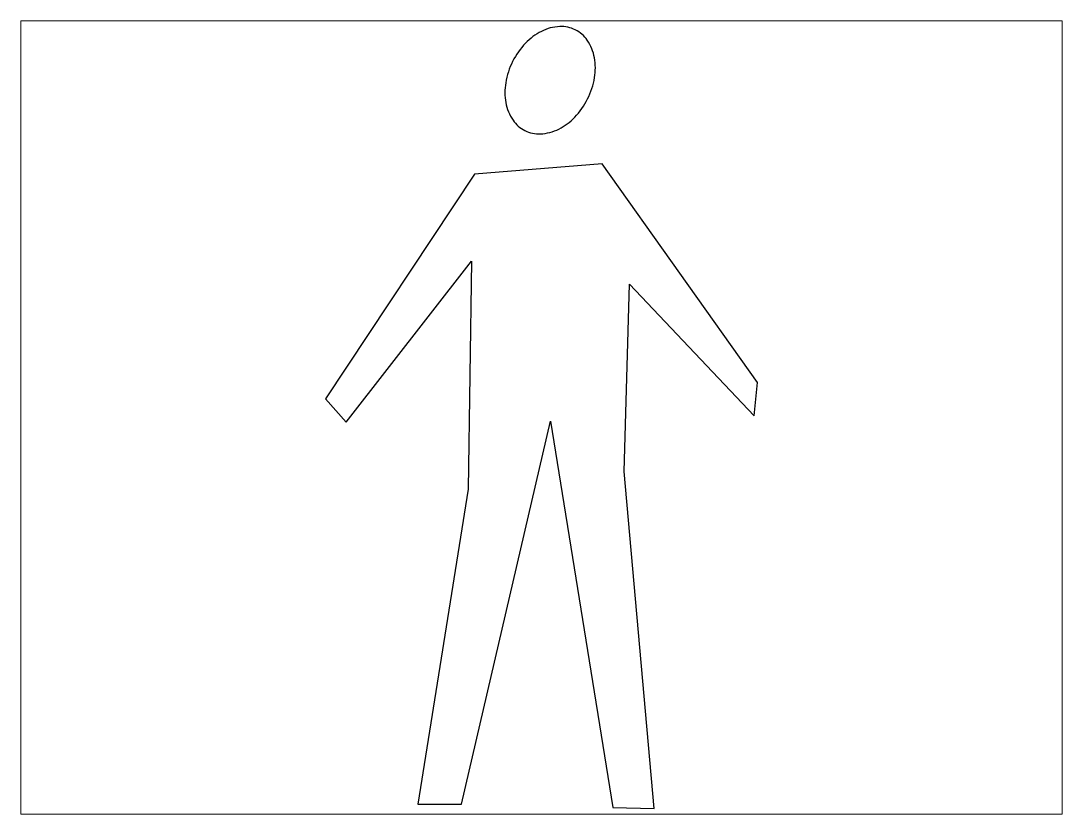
# Paper-space layout 'Layout1' of a CAD drawing. Header units: millimetres. Extents: x 1.05 to 9.45, y 0.8 to 7.2.
# The model-space entities are those that its viewports show. They can reach past a viewport. Long polylines and large blocks are cut down to what shows.
import ezdxf

# ---------------------------------------------------------------- set-up
doc = ezdxf.new("R2010")
doc.units = ezdxf.units.MM
doc.header["$MEASUREMENT"] = 0

# ---------------------------------------------------------------- blocks, each defined once
blk = doc.blocks.new('SYMBOL_Figure_5_2D')
at = {"color": 0, "linetype": 'ByBlock'}
blk.add_lwpolyline([(142.2, 1857.6, 0.12763), (105.2, 1865.5, 0.106175), (61.5, 1854, 0.085411), (23.8, 1826, 0.074912), (-7, 1782.3, 0.074912), (-23.5, 1731.4, 0.085411), (-23.2, 1684.4, 0.106175), (-6.1, 1642.6, 0.12763), (22.4, 1617.8, 0.12763), (59.3, 1609.9, 0.106175), (103.1, 1621.4, 0.085411), (140.8, 1649.3, 0.074912), (171.6, 1693.1, 0.074912), (188.1, 1744, 0.085411), (187.8, 1791, 0.106175), (170.7, 1832.8, 0.12763)], format="xyb", close=True, dxfattribs=at)
blk.add_lwpolyline([(206.6, 1538.4), (-97.4, 1513.8), (-452.3, 979.2), (-403.7, 923.6), (-105.3, 1306.7), (-113.2, 764), (-233.1, 13.3), (-129.1, 13.3), (83.1, 925.4), (231.5, 5.9), (329.8, 3.5), (258.6, 805.7), (271, 1251.7), (567.9, 938.2), (575.8, 1017.6)], close=True, dxfattribs=at)

msp = doc.modelspace()

# ---------------------------------------------------------------- block references
msp.add_blockref('SYMBOL_Figure_5_2D', (0, 0))

psp = doc.layouts.get("Layout1")

# ---------------------------------------------------------------- viewports
at = {"layer": '0'}
psp.add_viewport(center=(5.25, 4), size=(8.4, 6.4), view_center_point=(61.753, 934.4649), view_height=1889.306948, dxfattribs=at)

doc.saveas('drawing.dxf')
